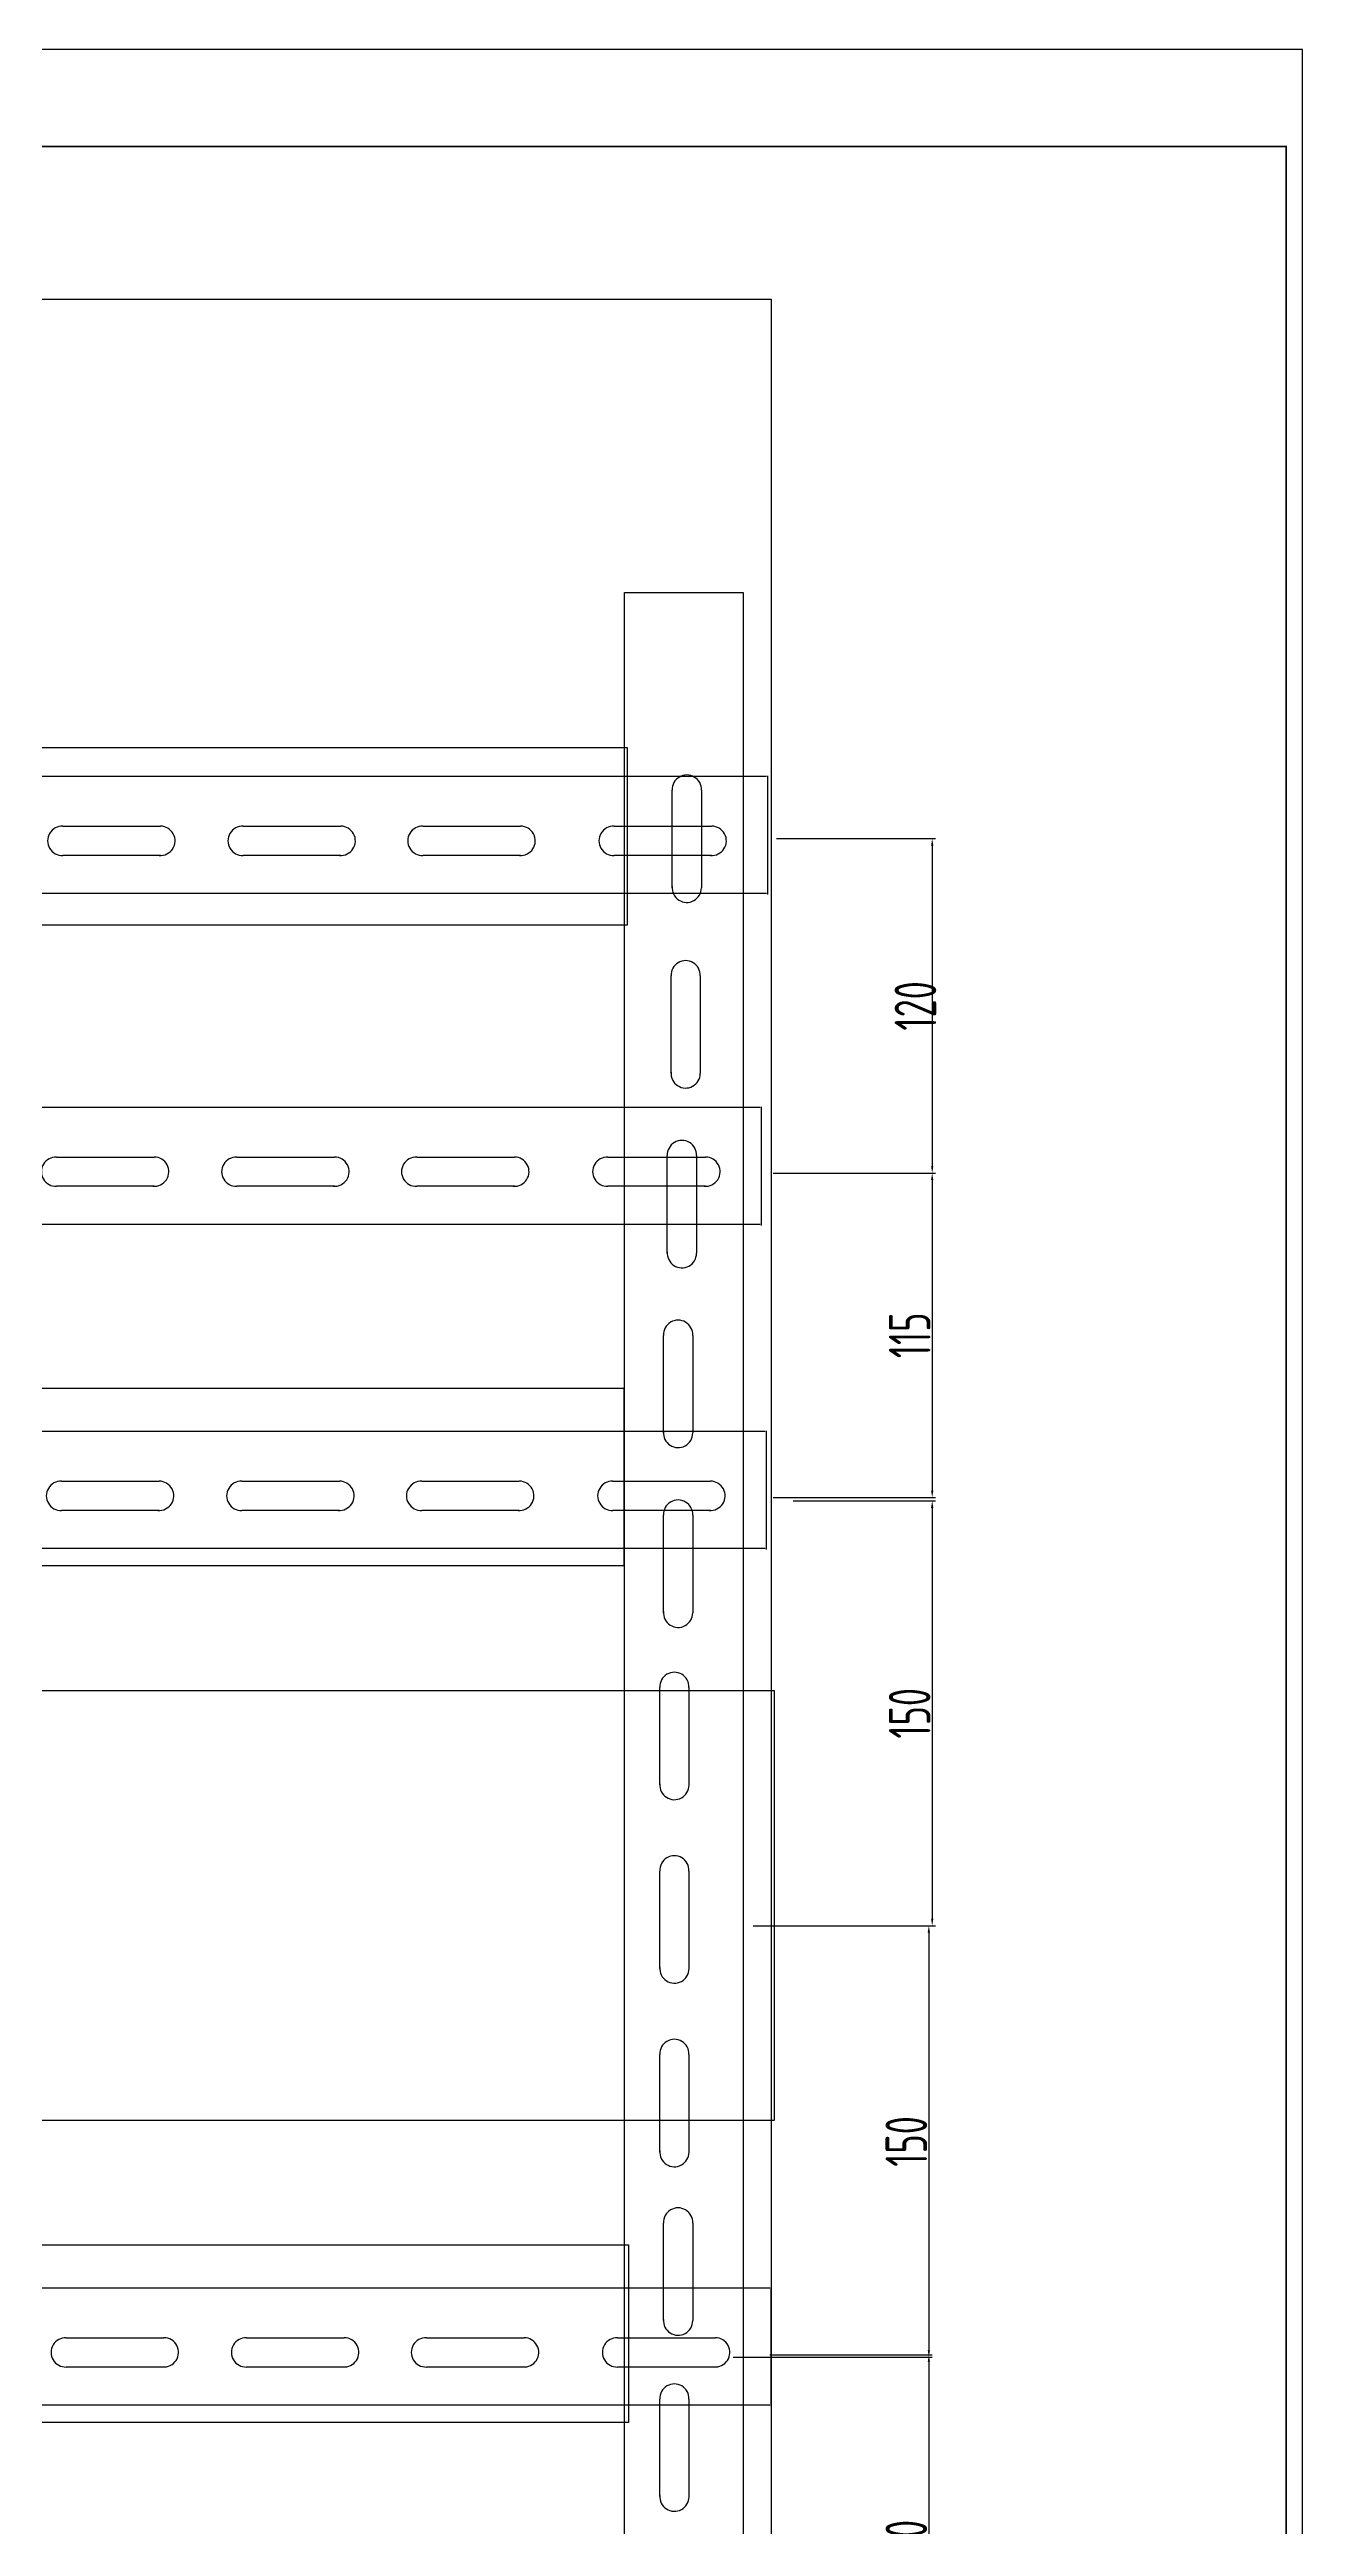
# Model space of a CAD drawing. Header units: millimetres. Extents: x 7991 to 14293, y 2067 to 5530.
# Drawn here: x 9560 to 10012, y 3765 to 4658 of the extents above; entities that cross this region are included whole.
import ezdxf

# ---------------------------------------------------------------- set-up
doc = ezdxf.new("R2010")
doc.units = ezdxf.units.MM
doc.layers.add('TEL_TITLE', color=7, linetype='Continuous')
doc.styles.get("Standard").update_dxf_attribs({"font": 'isocp.shx', "width": 0.707, "bigfont": 'hztxt.shx'})
doc.dimstyles.new('ISO-25', dxfattribs={"dimtxt": 2.5, "dimasz": 2.5, "dimexe": 1.25, "dimexo": 0.625, "dimtad": 1, "dimtxsty": 'Standard', "dimcen": 2.5, "dimadec": 0, "dimazin": 0, "dimtfac": 1, "dimtmove": 0, "dimatfit": 3, "dimfxl": 1, "dimarcsym": 0})

# ---------------------------------------------------------------- blocks, each defined once
blk = doc.blocks.new('条')
at = {"color": 7}
for p, q in [((2.68, -5.55), (2.68, -48.2)), ((2.71, -5.68), (597.3, -5.68)), ((597.6, -5.52), (597.6, -48.3)), ((16.43, -23.68), (51.58, -23.68)), ((79.89, -25.03), (115.04, -25.03)), ((140.65, -25.03), (175.8, -25.03)), ((208.16, -25.03), (243.32, -25.03)), ((274.87, -23.68), (310.02, -23.68)), ((343.73, -23.68), (378.88, -23.68)), ((408.7, -23.68), (443.86, -23.68)), ((473.52, -23.68), (508.67, -23.68)), ((542.38, -23.68), (577.53, -23.68)), ((51.58, -34.21), (16.43, -34.21)), ((115.04, -35.56), (79.89, -35.56)), ((175.8, -35.56), (140.65, -35.56)), ((243.32, -35.56), (208.16, -35.56)), ((310.02, -34.21), (274.87, -34.21)), ((378.88, -34.21), (343.73, -34.21)), ((443.86, -34.21), (408.7, -34.21)), ((508.67, -34.21), (473.52, -34.21)), ((577.53, -34.21), (542.38, -34.21)), ((2.71, -47.81), (597.3, -47.81))]:
    blk.add_line(p, q, dxfattribs=at)
for centre, start, end in [((16.2, -28.95), 87.57981, 272.42019), ((51.61, -28.94), 265.15945, 89.99983), ((79.67, -30.3), 87.57981, 272.42019), ((115.07, -30.29), 265.15945, 89.99983), ((140.43, -30.3), 87.57981, 272.42019), ((175.83, -30.29), 265.15945, 89.99983), ((207.94, -30.3), 87.57981, 272.42019), ((243.34, -30.29), 265.15945, 89.99983), ((274.64, -28.95), 87.57981, 272.42019), ((310.05, -28.94), 265.15945, 89.99983), ((343.51, -28.95), 87.57981, 272.42019), ((378.91, -28.94), 265.15945, 89.99983), ((408.48, -28.95), 87.57981, 272.42019), ((443.88, -28.94), 265.15945, 89.99983), ((473.29, -28.95), 87.57981, 272.42019), ((508.7, -28.94), 265.15945, 89.99983), ((542.16, -28.95), 87.57981, 272.42019), ((577.56, -28.94), 265.15945, 89.99983)]:
    blk.add_arc(centre, 5.27, start, end, dxfattribs=at)
blk = doc.blocks.new('*D54')
at = {"color": 0, "lineweight": -2, "transparency": 16777216}
for p, q in [((9822.02, 4373.48), (9879.35, 4373.48)), ((9878.1, 4370.98), (9878.1, 4255.4)), ((9822.02, 4252.9), (9879.35, 4252.9))]:
    blk.add_line(p, q, dxfattribs=at)
at = {"color": 0, "transparency": 16777216}
for points in [[(9877.69, 4370.98), (9878.52, 4370.98), (9878.1, 4373.48)], [(9877.69, 4255.4), (9878.52, 4255.4), (9878.1, 4252.9)]]:
    blk.add_solid(points, dxfattribs=at)
at = {"layer": 'Defpoints', "color": 0, "transparency": 16777216}
for p in [(9821.39, 4373.48), (9821.39, 4252.9), (9878.1, 4252.9)]:
    blk.add_point(p, dxfattribs=at)
at = {"color": 0, "transparency": 16777216, "insert": (9859.56, 4313.19), "char_height": 2.5, "attachment_point": 5, "rotation": 90}
blk.add_mtext('{\\H6x;\\P120}', dxfattribs=at)
blk = doc.blocks.new('*D55')
at = {"color": 0, "lineweight": -2, "transparency": 16777216}
for p, q in [((9820.81, 4252.9), (9879.35, 4252.9)), ((9878.1, 4250.4), (9878.1, 4138.44)), ((9820.81, 4135.94), (9879.35, 4135.94))]:
    blk.add_line(p, q, dxfattribs=at)
at = {"color": 0, "transparency": 16777216}
for points in [[(9877.69, 4250.4), (9878.52, 4250.4), (9878.1, 4252.9)], [(9877.69, 4138.44), (9878.52, 4138.44), (9878.1, 4135.94)]]:
    blk.add_solid(points, dxfattribs=at)
at = {"layer": 'Defpoints', "color": 0, "transparency": 16777216}
for p in [(9820.19, 4252.9), (9820.19, 4135.94), (9878.1, 4135.94)]:
    blk.add_point(p, dxfattribs=at)
at = {"color": 0, "transparency": 16777216, "insert": (9869.98, 4194.42), "char_height": 2.5, "attachment_point": 5, "rotation": 90}
blk.add_mtext('{\\H6x;115}', dxfattribs=at)
blk = doc.blocks.new('*D56')
at = {"color": 0, "lineweight": -2, "transparency": 16777216}
for p, q in [((9828.05, 4134.73), (9879.35, 4134.73)), ((9878.1, 4132.23), (9878.1, 3984.1)), ((9813.57, 3981.6), (9879.35, 3981.6))]:
    blk.add_line(p, q, dxfattribs=at)
at = {"color": 0, "transparency": 16777216}
for points in [[(9877.69, 4132.23), (9878.52, 4132.23), (9878.1, 4134.73)], [(9877.69, 3984.1), (9878.52, 3984.1), (9878.1, 3981.6)]]:
    blk.add_solid(points, dxfattribs=at)
at = {"layer": 'Defpoints', "color": 0, "transparency": 16777216}
for p in [(9827.43, 4134.73), (9812.95, 3981.6), (9878.1, 3981.6)]:
    blk.add_point(p, dxfattribs=at)
at = {"color": 0, "transparency": 16777216, "insert": (9869.98, 4058.17), "char_height": 2.5, "attachment_point": 5, "rotation": 90}
blk.add_mtext('{\\H6x;150}', dxfattribs=at)
blk = doc.blocks.new('*D57')
at = {"color": 0, "lineweight": -2, "transparency": 16777216}
for p, q in [((9817.19, 3981.6), (9878.15, 3981.6)), ((9876.9, 3979.1), (9876.9, 3828.55)), ((9806.33, 3826.05), (9878.15, 3826.05))]:
    blk.add_line(p, q, dxfattribs=at)
at = {"color": 0, "transparency": 16777216}
for points in [[(9876.48, 3979.1), (9877.31, 3979.1), (9876.9, 3981.6)], [(9876.48, 3828.55), (9877.31, 3828.55), (9876.9, 3826.05)]]:
    blk.add_solid(points, dxfattribs=at)
at = {"layer": 'Defpoints', "color": 0, "transparency": 16777216}
for p in [(9816.57, 3981.6), (9805.71, 3826.05), (9876.9, 3826.05)]:
    blk.add_point(p, dxfattribs=at)
at = {"color": 0, "transparency": 16777216, "insert": (9868.77, 3903.82), "char_height": 2.5, "attachment_point": 5, "rotation": 90}
blk.add_mtext('{\\H6x;150}', dxfattribs=at)
blk = doc.blocks.new('*D58')
at = {"color": 0, "lineweight": -2, "transparency": 16777216}
for p, q in [((9819.61, 3826.9), (9878.15, 3826.9)), ((9876.9, 3824.4), (9876.9, 3691.94)), ((9819.61, 3689.44), (9878.15, 3689.44))]:
    blk.add_line(p, q, dxfattribs=at)
at = {"color": 0, "transparency": 16777216}
for points in [[(9876.49, 3824.4), (9877.32, 3824.4), (9876.9, 3826.9)], [(9876.49, 3691.94), (9877.32, 3691.94), (9876.9, 3689.44)]]:
    blk.add_solid(points, dxfattribs=at)
at = {"layer": 'Defpoints', "color": 0, "transparency": 16777216}
for p in [(9818.99, 3826.9), (9818.99, 3689.44), (9876.9, 3689.44)]:
    blk.add_point(p, dxfattribs=at)
at = {"color": 0, "transparency": 16777216, "insert": (9868.78, 3758.17), "char_height": 2.5, "attachment_point": 5, "rotation": 90}
blk.add_mtext('{\\H6x;140}', dxfattribs=at)

msp = doc.modelspace()

# ---------------------------------------------------------------- linework, layer by layer
for p, q in [((9220.064, 4567.962), (9820.064, 4567.962)), ((9820.064, 4567.962), (9820.064, 2977.962))]:
    msp.add_line(p, q)
at = {"color": 7}
for p, q in [((9784.422, 4355.795), (9784.422, 4390.948)), ((9794.953, 4390.948), (9794.953, 4355.795)), ((9783.991, 4288.87), (9783.991, 4324.024)), ((9794.521, 4324.024), (9794.521, 4288.87)), ((9782.64, 4224.057), (9782.64, 4259.211)), ((9793.171, 4259.211), (9793.171, 4224.057)), ((9781.289, 4159.245), (9781.289, 4194.398)), ((9791.82, 4194.398), (9791.82, 4159.245)), ((9781.289, 4094.432), (9781.289, 4129.586)), ((9791.82, 4129.586), (9791.82, 4094.432)), ((9779.938, 4032.32), (9779.938, 4067.474)), ((9790.469, 4067.474), (9790.469, 4032.32)), ((9779.938, 3966.157), (9779.938, 4001.311)), ((9790.469, 4001.311), (9790.469, 3966.157)), ((9779.938, 3899.994), (9779.938, 3935.148)), ((9790.469, 3935.148), (9790.469, 3899.994)), ((9781.289, 3839.233), (9781.289, 3874.386)), ((9791.82, 3874.386), (9791.82, 3839.233)), ((9779.938, 3775.77), (9779.938, 3810.924)), ((9790.469, 3810.924), (9790.469, 3775.77))]:
    msp.add_line(p, q, dxfattribs=at)
msp.add_lwpolyline([(9767.201, 4462.176), (9809.987, 4462.176), (9809.987, 3293.214), (9767.201, 3293.214)], close=True, dxfattribs=at)
at = {"color": 2}
for points in [[(9274.468, 4406.314), (9768.17, 4406.314), (9768.17, 4342.273), (9274.468, 4342.273)], [(9273.27, 4175.36), (9766.972, 4175.36), (9766.972, 4111.319), (9273.27, 4111.319)], [(9221.16, 4066.393), (9821.16, 4066.393), (9821.16, 3911.393), (9221.16, 3911.393)], [(9274.979, 3866.554), (9768.681, 3866.554), (9768.681, 3802.512), (9274.979, 3802.512)]]:
    msp.add_lwpolyline(points, close=True, dxfattribs=at)
at = {"color": 7}
for centre, start, end in [((9789.688, 4391.171), 357.579813, 182.420187), ((9789.694, 4355.767), 175.159451, 359.999826), ((9789.256, 4324.246), 357.579813, 182.420187), ((9789.262, 4288.843), 175.159451, 359.999826), ((9787.905, 4259.434), 357.579813, 182.420187), ((9787.911, 4224.03), 175.159451, 359.999826), ((9786.554, 4194.621), 357.579813, 182.420187), ((9786.56, 4159.218), 175.159451, 359.999826), ((9786.554, 4129.808), 357.579813, 182.420187), ((9786.56, 4094.405), 175.159451, 359.999826), ((9785.203, 4067.696), 357.579813, 182.420187), ((9785.209, 4032.293), 175.159451, 359.999826), ((9785.203, 4001.533), 357.579813, 182.420187), ((9785.209, 3966.13), 175.159451, 359.999826), ((9785.203, 3935.371), 357.579813, 182.420187), ((9785.209, 3899.967), 175.159451, 359.999826), ((9786.554, 3874.609), 357.579813, 182.420187), ((9786.56, 3839.205), 175.159451, 359.999826), ((9785.203, 3811.146), 357.579813, 182.420187), ((9785.209, 3775.743), 175.159451, 359.999826)]:
    msp.add_arc(centre, 5.27, start, end, dxfattribs=at)
at = {"layer": 'TEL_TITLE'}
msp.add_lwpolyline([(9030.373, 2927.851), (10011.512, 2927.851), (10011.512, 4657.962), (9030.373, 4657.962)], close=True, dxfattribs=at)
at = {"layer": 'TEL_TITLE', "const_width": 0.588}
msp.add_lwpolyline([(9042.154, 2933.731), (10005.632, 2933.731), (10005.632, 4623.003), (9042.154, 4622.921)], close=True, dxfattribs=at)

# ---------------------------------------------------------------- block references
at = {"color": 7}
for p in [(9221.107, 4401.644), (9218.865, 4282.368), (9220.649, 4165.513), (9222.358, 3856.707)]:
    msp.add_blockref('条', p, dxfattribs=at)

# ---------------------------------------------------------------- dimensions: what is measured, and where the dimension line sits
for base, p1, p2, text, picture, middle in [((9878.102, 4252.902), (9821.395, 4373.482), (9821.395, 4252.902), '{\\H6x;\\P120}', '*D54', (9859.559, 4313.192)), ((9878.102, 4135.94), (9820.188, 4252.902), (9820.188, 4135.94), '{\\H6x;115}', '*D55', (9869.977, 4194.421)), ((9878.102, 3981.598), (9827.427, 4134.734), (9812.949, 3981.598), '{\\H6x;150}', '*D56', (9869.977, 4058.166)), ((9876.896, 3826.05), (9816.568, 3981.598), (9805.71, 3826.05), '{\\H6x;150}', '*D57', (9868.771, 3903.824)), ((9876.903, 3689.437), (9818.989, 3826.897), (9818.989, 3689.437), '{\\H6x;140}', '*D58', (9868.778, 3758.167))]:
    dim = msp.add_linear_dim(base=base, p1=p1, p2=p2, angle=90, text=text, dimstyle='ISO-25')
    dim.commit()
    dim.dimension.update_dxf_attribs({"geometry": picture, "text_midpoint": middle})

doc.saveas('drawing.dxf')
